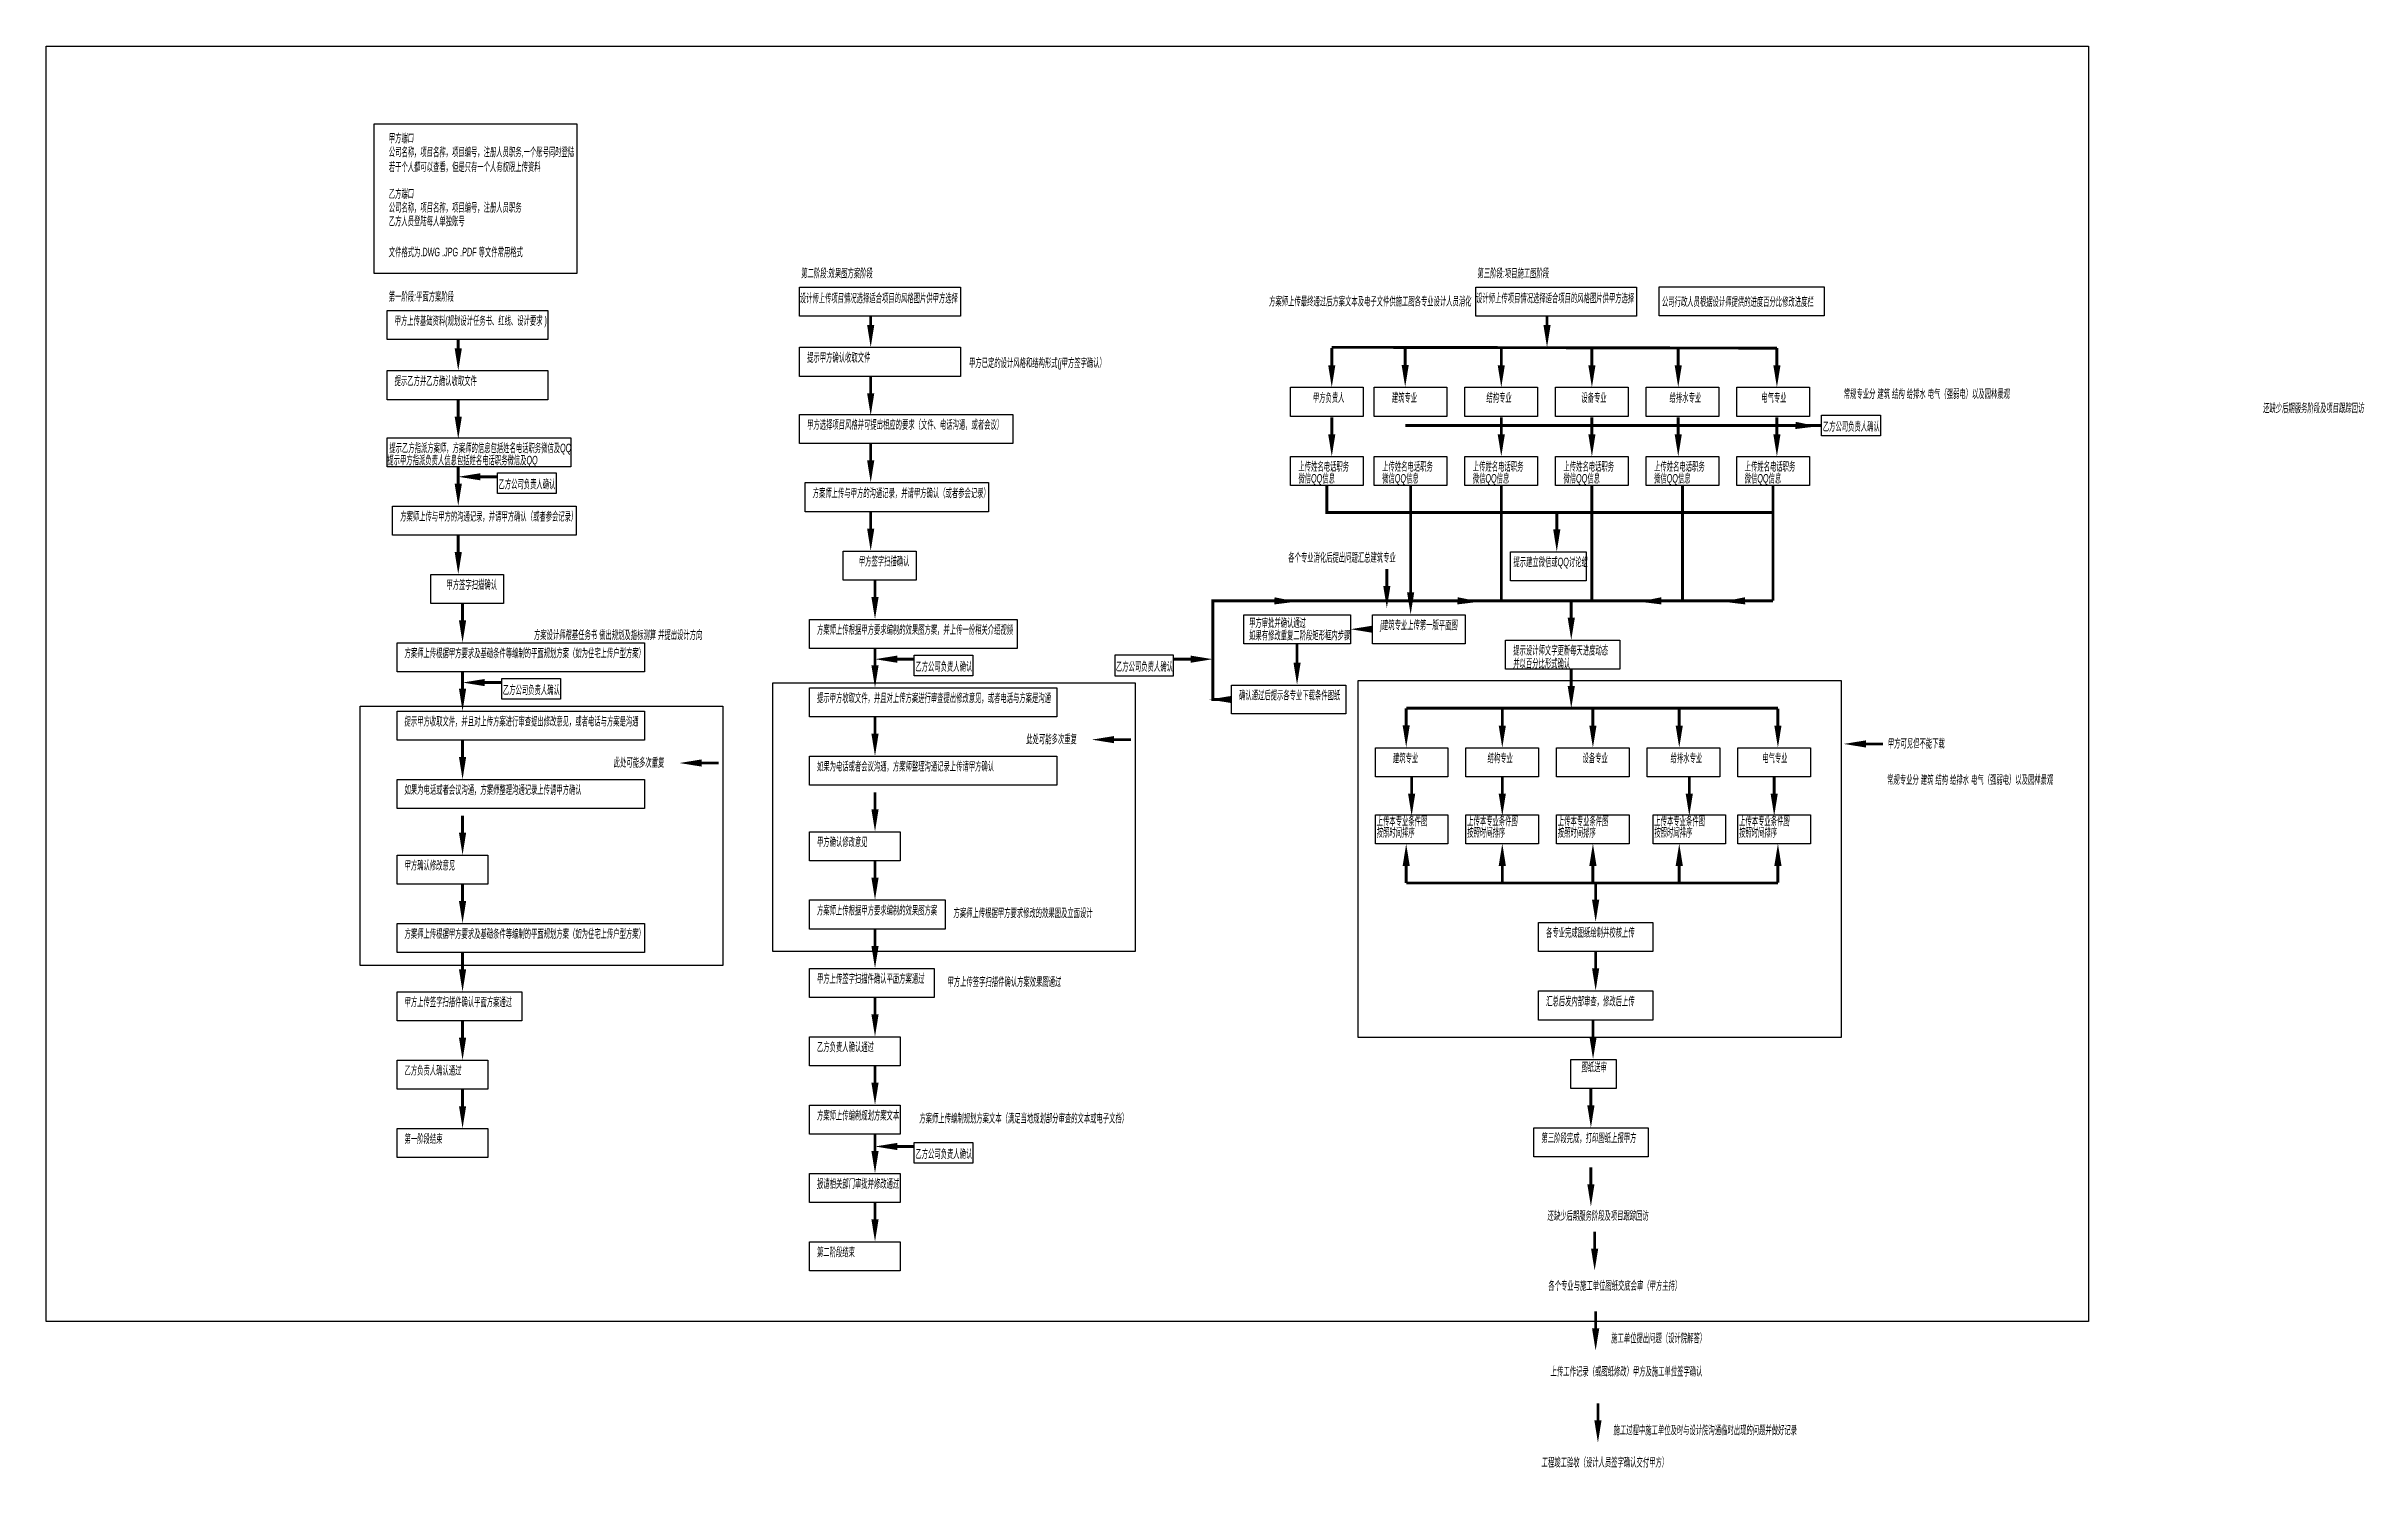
# Model space of a CAD drawing. Header units: millimetres. Extents: x 24872 to 41018, y 17548 to 27460.
import ezdxf

# ---------------------------------------------------------------- set-up
doc = ezdxf.new("R2010")
doc.units = ezdxf.units.MM
doc.layers.add('文字', color=3, linetype='Continuous')
doc.styles.get("Standard").update_dxf_attribs({"font": 'arial.ttf'})

msp = doc.modelspace()

# ---------------------------------------------------------------- linework, layer by layer
for points in [[(24872, 27460), (39113, 27460), (39113, 18567), (24872, 18567)], [(27159, 26919), (28572, 26919), (28572, 25875), (27159, 25875)], [(30125, 25781), (31246, 25781), (31246, 25579), (30125, 25579)], [(34841, 25781), (35962, 25781), (35962, 25579), (34841, 25579)], [(36118, 25783), (37269, 25783), (37269, 25580), (36118, 25580)], [(27249, 25618), (28370, 25618), (28370, 25416), (27249, 25416)], [(30125, 25361), (31246, 25361), (31246, 25158), (30125, 25158)], [(27249, 25198), (28370, 25198), (28370, 24995), (27249, 24995)], [(33548, 25082), (34055, 25082), (34055, 24879), (33548, 24879)], [(34132, 25082), (34639, 25082), (34639, 24879), (34132, 24879)], [(34764, 25082), (35271, 25082), (35271, 24879), (34764, 24879)], [(35396, 25082), (35903, 25082), (35903, 24879), (35396, 24879)], [(36028, 25082), (36535, 25082), (36535, 24879), (36028, 24879)], [(36660, 25082), (37167, 25082), (37167, 24879), (36660, 24879)], [(30125, 24893), (31612, 24893), (31612, 24691), (30125, 24691)], [(37252, 24887), (37662, 24887), (37662, 24743), (37252, 24743)], [(27249, 24730), (28529, 24730), (28529, 24528), (27249, 24528)], [(33548, 24600), (34055, 24600), (34055, 24397), (33548, 24397)], [(34132, 24600), (34639, 24600), (34639, 24397), (34132, 24397)], [(34764, 24600), (35271, 24600), (35271, 24397), (34764, 24397)], [(35396, 24600), (35903, 24600), (35903, 24397), (35396, 24397)], [(36028, 24600), (36535, 24600), (36535, 24397), (36028, 24397)], [(36660, 24600), (37167, 24600), (37167, 24397), (36660, 24397)], [(28018, 24486), (28428, 24486), (28428, 24341), (28018, 24341)], [(30164, 24417), (31443, 24417), (31443, 24214), (30164, 24214)], [(27287, 24254), (28567, 24254), (28567, 24051), (27287, 24051)], [(30430, 23940), (30937, 23940), (30937, 23738), (30430, 23738)], [(35082, 23935), (35609, 23935), (35609, 23733), (35082, 23733)], [(27554, 23777), (28061, 23777), (28061, 23575), (27554, 23575)], [(30194, 23463), (31643, 23463), (31643, 23261), (30194, 23261)], [(33222, 23496), (33967, 23496), (33967, 23294), (33222, 23294)], [(34121, 23496), (34766, 23496), (34766, 23294), (34121, 23294)], [(27318, 23300), (29044, 23300), (29044, 23098), (27318, 23098)], [(35048, 23319), (35845, 23319), (35845, 23116), (35048, 23116)], [(30924, 23214), (31334, 23214), (31334, 23070), (30924, 23070)], [(32733, 23214), (32323, 23214), (32323, 23070), (32733, 23070)], [(28048, 23051), (28458, 23051), (28458, 22907), (28048, 22907)], [(29938, 23022), (32465, 23022), (32465, 21148), (29938, 21148)], [(30194, 22987), (31920, 22987), (31920, 22784), (30194, 22784)], [(33137, 23006), (33933, 23006), (33933, 22804), (33137, 22804)], [(34020, 23037), (37388, 23037), (37388, 20548), (34020, 20548)], [(27062, 22859), (29589, 22859), (29589, 21050), (27062, 21050)], [(27318, 22824), (29044, 22824), (29044, 22621), (27318, 22621)], [(30194, 22510), (31920, 22510), (31920, 22308), (30194, 22308)], [(34140, 22569), (34646, 22569), (34646, 22366), (34140, 22366)], [(34772, 22569), (35278, 22569), (35278, 22366), (34772, 22366)], [(35404, 22569), (35910, 22569), (35910, 22366), (35404, 22366)], [(36035, 22569), (36542, 22569), (36542, 22366), (36035, 22366)], [(36667, 22569), (37174, 22569), (37174, 22366), (36667, 22366)], [(27318, 22347), (29044, 22347), (29044, 22145), (27318, 22145)], [(30194, 21983), (30827, 21983), (30827, 21781), (30194, 21781)], [(34140, 22100), (34646, 22100), (34646, 21898), (34140, 21898)], [(34772, 22100), (35278, 22100), (35278, 21898), (34772, 21898)], [(35404, 22100), (35910, 22100), (35910, 21898), (35404, 21898)], [(36076, 22100), (36582, 22100), (36582, 21898), (36076, 21898)], [(36667, 22100), (37174, 22100), (37174, 21898), (36667, 21898)], [(27318, 21820), (27951, 21820), (27951, 21618), (27318, 21618)], [(30194, 21507), (31140, 21507), (31140, 21304), (30194, 21304)], [(27318, 21343), (29044, 21343), (29044, 21141), (27318, 21141)], [(35278, 21351), (36074, 21351), (36074, 21148), (35278, 21148)], [(30194, 21030), (31064, 21030), (31064, 20827), (30194, 20827)], [(27318, 20867), (28188, 20867), (28188, 20664), (27318, 20664)], [(35278, 20873), (36074, 20873), (36074, 20670), (35278, 20670)], [(30194, 20553), (30827, 20553), (30827, 20351), (30194, 20351)], [(27318, 20390), (27951, 20390), (27951, 20188), (27318, 20188)], [(35504, 20395), (35819, 20395), (35819, 20192), (35504, 20192)], [(30194, 20077), (30827, 20077), (30827, 19874), (30194, 19874)], [(27318, 19914), (27951, 19914), (27951, 19711), (27318, 19711)], [(35245, 19919), (36042, 19919), (36042, 19717), (35245, 19717)], [(30924, 19816), (31334, 19816), (31334, 19671), (30924, 19671)], [(30194, 19600), (30827, 19600), (30827, 19398), (30194, 19398)], [(30194, 19123), (30827, 19123), (30827, 18921), (30194, 18921)]]:
    msp.add_lwpolyline(points, close=True)
for points in [[(30621, 25361, 0, 50, 0), (30621, 25516, 50, 50, 0)], [(35337, 25361, 0, 50, 0), (35337, 25516, 50, 50, 0)], [(27745, 25198, 0, 50, 0), (27745, 25353, 50, 50, 0)], [(33836, 25082, 0, 50, 0), (33836, 25236, 50, 50, 0)], [(34348, 25084, 0, 50, 0), (34348, 25238, 50, 50, 0)], [(35018, 25082, 0, 50, 0), (35018, 25236, 50, 50, 0)], [(35650, 25082, 0, 50, 0), (35650, 25236, 50, 50, 0)], [(36252, 25082, 0, 50, 0), (36252, 25236, 50, 50, 0)], [(36940, 25082, 0, 50, 0), (36940, 25236, 50, 50, 0)], [(30621, 24885, 0, 50, 0), (30621, 25040, 50, 50, 0)], [(27745, 24722, 0, 50, 0), (27745, 24877, 50, 50, 0)], [(33836, 24600, 0, 50, 0), (33836, 24754, 50, 50, 0)], [(35018, 24600, 0, 50, 0), (35018, 24754, 50, 50, 0)], [(35650, 24600, 0, 50, 0), (35650, 24754, 50, 50, 0)], [(36252, 24600, 0, 50, 0), (36252, 24754, 50, 50, 0)], [(36940, 24600, 0, 50, 0), (36940, 24754, 50, 50, 0)], [(37224, 24810, 0, 50, 0), (37070, 24816, 50, 50, 0)], [(30621, 24418, 0, 50, 0), (30621, 24572, 50, 50, 0)], [(27745, 24458, 0, 50, 0), (27900, 24458, 50, 50, 0)], [(27745, 24255, 0, 50, 0), (27745, 24409, 50, 50, 0)], [(30621, 23941, 0, 50, 0), (30621, 24096, 50, 50, 0)], [(35405, 23936, 0, 50, 0), (35405, 24091, 50, 50, 0)], [(27745, 23778, 0, 50, 0), (27745, 23933, 50, 50, 0)], [(30651, 23465, 0, 50, 0), (30651, 23619, 50, 50, 0)], [(33590, 23587, 0, 50, 0), (33436, 23593, 50, 50, 0)], [(34220, 23542, 0, 50, 0), (34220, 23697, 50, 50, 0)], [(34386, 23498, 0, 50, 0), (34386, 23652, 50, 50, 0)], [(34868, 23587, 0, 50, 0), (34713, 23593, 50, 50, 0)], [(35979, 23587, 0, 50, 0), (36134, 23593, 50, 50, 0)], [(36564, 23587, 0, 50, 0), (36718, 23593, 50, 50, 0)], [(27775, 23302, 0, 50, 0), (27775, 23456, 50, 50, 0)], [(33967, 23395, 0, 50, 0), (34121, 23395, 50, 50, 0)], [(35506, 23320, 0, 50, 0), (35506, 23475, 50, 50, 0)], [(30651, 23186, 0, 50, 0), (30806, 23186, 50, 50, 0)], [(30651, 22988, 0, 50, 0), (30651, 23143, 50, 50, 0)], [(33006, 23186, 0, 50, 0), (32851, 23186, 50, 50, 0)], [(33594, 23008, 0, 50, 0), (33594, 23162, 50, 50, 0)], [(27775, 23023, 0, 50, 0), (27930, 23023, 50, 50, 0)], [(27775, 22825, 0, 50, 0), (27775, 22980, 50, 50, 0)], [(32982, 22905, 0, 50, 0), (33137, 22905, 50, 50, 0)], [(35506, 22844, 0, 50, 0), (35506, 22998, 50, 50, 0)], [(30651, 22511, 0, 50, 0), (30651, 22666, 50, 50, 0)], [(32163, 22625, 0, 50, 0), (32318, 22625, 50, 50, 0)], [(34355, 22571, 0, 50, 0), (34355, 22725, 50, 50, 0)], [(35025, 22569, 0, 50, 0), (35025, 22723, 50, 50, 0)], [(35657, 22569, 0, 50, 0), (35657, 22723, 50, 50, 0)], [(36259, 22569, 0, 50, 0), (36259, 22723, 50, 50, 0)], [(36947, 22569, 0, 50, 0), (36947, 22723, 50, 50, 0)], [(37406, 22595, 0, 50, 0), (37561, 22595, 50, 50, 0)], [(27775, 22348, 0, 50, 0), (27775, 22503, 50, 50, 0)], [(29287, 22462, 0, 50, 0), (29442, 22462, 50, 50, 0)], [(30651, 21984, 0, 50, 0), (30651, 22139, 50, 50, 0)], [(34393, 22093, 0, 50, 0), (34393, 22248, 50, 50, 0)], [(35025, 22093, 0, 50, 0), (35025, 22248, 50, 50, 0)], [(36329, 22093, 0, 50, 0), (36329, 22248, 50, 50, 0)], [(36921, 22093, 0, 50, 0), (36921, 22248, 50, 50, 0)], [(27775, 21821, 0, 50, 0), (27775, 21976, 50, 50, 0)], [(34355, 21898, 0, 50, 0), (34355, 21743, 50, 50, 0)], [(35025, 21900, 0, 50, 0), (35025, 21745, 50, 50, 0)], [(35657, 21900, 0, 50, 0), (35657, 21745, 50, 50, 0)], [(36259, 21900, 0, 50, 0), (36259, 21745, 50, 50, 0)], [(36947, 21900, 0, 50, 0), (36947, 21745, 50, 50, 0)], [(30651, 21508, 0, 50, 0), (30651, 21662, 50, 50, 0)], [(27775, 21345, 0, 50, 0), (27775, 21499, 50, 50, 0)], [(35676, 21354, 0, 50, 0), (35676, 21508, 50, 50, 0)], [(30651, 21031, 0, 50, 0), (30651, 21186, 50, 50, 0)], [(27775, 20868, 0, 50, 0), (27775, 21023, 50, 50, 0)], [(35676, 20875, 0, 50, 0), (35676, 21030, 50, 50, 0)], [(30651, 20554, 0, 50, 0), (30651, 20709, 50, 50, 0)], [(27775, 20391, 0, 50, 0), (27775, 20546, 50, 50, 0)], [(35658, 20397, 0, 50, 0), (35658, 20552, 50, 50, 0)], [(30651, 20078, 0, 50, 0), (30651, 20232, 50, 50, 0)], [(27775, 19915, 0, 50, 0), (27775, 20069, 50, 50, 0)], [(35643, 19919, 0, 50, 0), (35643, 20074, 50, 50, 0)], [(30651, 19788, 0, 50, 0), (30806, 19788, 50, 50, 0)], [(30651, 19601, 0, 50, 0), (30651, 19756, 50, 50, 0)], [(35643, 19370, 0, 50, 0), (35643, 19525, 50, 50, 0)], [(30651, 19125, 0, 50, 0), (30651, 19279, 50, 50, 0)], [(35669, 18922, 0, 50, 0), (35669, 19076, 50, 50, 0)], [(35676, 18365, 0, 50, 0), (35676, 18519, 50, 50, 0)], [(35692, 17723, 0, 50, 0), (35692, 17878, 50, 50, 0)]]:
    msp.add_lwpolyline(points, format="xyseb")
at = {"const_width": 20}
for points in [[(30621, 25516), (30621, 25579)], [(35337, 25516), (35337, 25579)], [(27745, 25353), (27745, 25416)], [(33836, 25361), (36940, 25355)], [(33836, 25236), (33836, 25355)], [(34348, 25238), (34348, 25357)], [(35018, 25236), (35018, 25355)], [(35650, 25236), (35650, 25355)], [(36252, 25236), (36252, 25355)], [(36940, 25236), (36940, 25355)], [(30621, 25040), (30621, 25158)], [(27745, 24877), (27745, 24995)], [(33836, 24754), (33836, 24873)], [(35018, 24754), (35018, 24873)], [(35650, 24754), (35650, 24873)], [(36252, 24754), (36252, 24873)], [(36940, 24754), (36940, 24873)], [(34348, 24815), (37252, 24815)], [(30621, 24572), (30621, 24691)], [(27745, 24409), (27745, 24528)], [(27900, 24458), (28018, 24458)], [(33801, 24397), (33801, 24209), (36913, 24209), (36913, 24397)], [(34386, 24397), (34386, 23652)], [(35018, 24397), (35018, 23593)], [(35650, 24397), (35650, 23593)], [(36281, 24397), (36281, 23593)], [(30621, 24096), (30621, 24214)], [(35405, 24091), (35405, 24209)], [(36913, 24209), (36913, 23593)], [(27745, 23933), (27745, 24051)], [(30651, 23619), (30651, 23738)], [(34220, 23697), (34220, 23815)], [(27775, 23456), (27775, 23575)], [(33137, 22905), (33006, 22905), (33006, 23593), (34469, 23593)], [(34469, 23593), (36913, 23593)], [(35506, 23475), (35506, 23593)], [(30651, 23143), (30651, 23261)], [(33594, 23162), (33594, 23294)], [(27775, 22980), (27775, 23098)], [(30806, 23186), (30924, 23186)], [(32851, 23186), (32733, 23186)], [(35506, 22998), (35506, 23116)], [(27930, 23023), (28048, 23023)], [(30651, 22666), (30651, 22784)], [(34355, 22725), (34355, 22844)], [(34355, 22844), (36947, 22844)], [(35025, 22723), (35025, 22842)], [(35657, 22723), (35657, 22842)], [(36259, 22723), (36259, 22842)], [(36947, 22723), (36947, 22842)], [(27775, 22503), (27775, 22621)], [(32318, 22625), (32436, 22625)], [(37561, 22595), (37679, 22595)], [(29442, 22462), (29560, 22462)], [(34393, 22248), (34393, 22366)], [(35025, 22248), (35025, 22366)], [(36329, 22248), (36329, 22366)], [(36921, 22248), (36921, 22366)], [(30651, 22139), (30651, 22257)], [(27775, 21976), (27775, 22094)], [(30651, 21662), (30651, 21781)], [(34355, 21743), (34355, 21625)], [(34355, 21625), (36947, 21625)], [(35025, 21745), (35025, 21627)], [(35657, 21745), (35657, 21627)], [(35676, 21508), (35676, 21627)], [(36259, 21745), (36259, 21627)], [(36947, 21745), (36947, 21627)], [(27775, 21499), (27775, 21618)], [(30651, 21186), (30651, 21304)], [(27775, 21023), (27775, 21141)], [(35676, 21030), (35676, 21148)], [(30651, 20709), (30651, 20827)], [(27775, 20546), (27775, 20664)], [(35658, 20552), (35658, 20670)], [(30651, 20232), (30651, 20351)], [(27775, 20069), (27775, 20188)], [(35643, 20074), (35643, 20192)], [(30651, 19756), (30651, 19874)], [(30806, 19788), (30924, 19788)], [(35643, 19525), (35643, 19643)], [(30651, 19279), (30651, 19398)], [(35669, 19076), (35669, 19195)], [(35676, 18519), (35676, 18638)], [(35692, 17878), (35692, 17996)]]:
    msp.add_lwpolyline(points, dxfattribs=at)

# ---------------------------------------------------------------- texts
at = {"layer": '文字', "color": 7, "oblique": 3, "width": 0.525}
for s, p in [('甲方端口', (27259, 26789)), ('若干个人都可以查看，但是只有一个人有权限上传资料', (27259, 26589)), ('公司名称，项目名称，项目编号，注册人员职务,一个账号同时登陆', (27259, 26693)), ('乙方端口', (27259, 26402)), ('公司名称，项目名称，项目编号，注册人员职务', (27259, 26306)), ('乙方人员登陆每人单独账号', (27259, 26211)), ('文件格式为.DWG .JPG .PDF 等文件常用格式', (27259, 25995)), ('第二阶段:效果图方案阶段', (30135, 25848)), ('第三阶段:项目施工图阶段', (34851, 25848)), ('第一阶段:平面方案阶段', (27259, 25685)), ('设计师上传项目情况选择适合项目的风格图片供甲方选择', (30125, 25674)), ('设计师上传项目情况选择适合项目的风格图片供甲方选择', (34841, 25674)), ('公司行政人员根据设计师提供的进度百分比修改进度栏', (36137, 25649)), ('甲方上传基础资料(规划设计任务书、红线、设计要求 )', (27300, 25517)), ('提示甲方确认收取文件', (30176, 25260)), ('提示乙方并乙方确认收取文件', (27300, 25097)), ('甲方负责人', (33703, 24980)), ('建筑专业', (34253, 24980)), ('结构专业', (34913, 24980)), ('设备专业', (35575, 24980)), ('给排水专业', (36190, 24980)), ('电气专业', (36829, 24980)), ('甲方选择项目风格并可提出相应的要求（文件、电话沟通，或者会议）', (30176, 24792)), ('乙方公司负责人确认', (37259, 24779)), ('提示甲方指派负责人信息包括姓名电话职务微信及QQ', (27249, 24544)), ('提示乙方指派方案师，方案师的信息包括姓名电话职务微信及QQ', (27263, 24629)), ('上传姓名电话职务', (33602, 24500)), ('上传姓名电话职务', (34186, 24500)), ('上传姓名电话职务', (34818, 24500)), ('上传姓名电话职务', (35450, 24500)), ('上传姓名电话职务', (36082, 24500)), ('上传姓名电话职务', (36714, 24500)), ('乙方公司负责人确认', (28024, 24377)), ('方案师上传与甲方的沟通记录，并请甲方确认（或者参会记录）', (30215, 24315)), ('微信QQ信息 ', (33602, 24417)), ('微信QQ信息 ', (34186, 24417)), ('微信QQ信息 ', (34818, 24417)), ('微信QQ信息 ', (35450, 24417)), ('微信QQ信息 ', (36082, 24417)), ('微信QQ信息 ', (36714, 24417)), ('方案师上传与甲方的沟通记录，并请甲方确认（或者参会记录）', (27339, 24152)), ('                       甲方签字扫描确认', (30215, 23839)), ('提示建立微信或QQ讨论组', (35101, 23834)), ('                       甲方签字扫描确认', (27339, 23676)), ('方案师上传根据甲方要求编制的效果图方案，并上传一份相关介绍视频', (30245, 23362)), ('甲方审批并确认通过', (33258, 23410)), ('j建筑专业上传第一版平面图', (34173, 23395)), ('方案师上传根据甲方要求及基础条件等编制的平面规划方案（如为住宅上传户型方案）', (27369, 23199)), ('如果有修改重复二阶段矩形框内步骤', (33258, 23323)), ('提示设计师文字更新每天进度动态', (35100, 23218)), ('乙方公司负责人确认', (30931, 23105)), ('乙方公司负责人确认', (32330, 23105)), ('并以百分比形式确认', (35100, 23127)), ('乙方公司负责人确认', (28055, 22942)), ('提示甲方收取文件，并且对上传方案进行审查提出修改意见，或者电话与方案是沟通', (30245, 22886)), ('确认通过后提示各专业下载条件图纸', (33188, 22905)), ('提示甲方收取文件，并且对上传方案进行审查提出修改意见，或者电话与方案是沟通', (27369, 22723)), ('此处可能多次重复', (31704, 22599)), ('甲方可见但不能下载', (37712, 22569)), ('此处可能多次重复', (28828, 22436)), ('如果为电话或者会议沟通，方案师整理沟通记录上传请甲方确认', (30245, 22409)), ('建筑专业', (34261, 22467)), ('结构专业', (34921, 22467)), ('设备专业', (35583, 22467)), ('给排水专业', (36197, 22467)), ('电气专业', (36836, 22467)), ('如果为电话或者会议沟通，方案师整理沟通记录上传请甲方确认', (27369, 22246)), ('上传本专业条件图', (34148, 22028)), ('按照时间排序', (34148, 21948)), ('上传本专业条件图', (34779, 22028)), ('按照时间排序', (34779, 21948)), ('上传本专业条件图', (35411, 22028)), ('按照时间排序', (35411, 21948)), ('上传本专业条件图', (36084, 22028)), ('按照时间排序', (36084, 21948)), ('上传本专业条件图', (36675, 22028)), ('按照时间排序', (36675, 21948)), ('甲方确认修改意见', (30245, 21882)), ('甲方确认修改意见', (27369, 21719)), ('方案师上传根据甲方要求编制的效果图方案', (30245, 21405)), ('方案师上传根据甲方要求及基础条件等编制的平面规划方案（如为住宅上传户型方案）', (27369, 21242)), ('各专业完成图纸绘制并校核上传', (35329, 21250)), ('甲方上传签字扫描件确认平面方案通过', (30245, 20929)), ('甲方上传签字扫描件确认平面方案通过', (27369, 20766)), ('汇总后发内部审查，修改后上传', (35329, 20771)), ('乙方负责人确认通过', (30245, 20452)), ('乙方负责人确认通过', (27369, 20289)), ('图纸送审', (35576, 20312)), ('方案师上传编制规划方案文本', (30245, 19975)), ('第一阶段结束', (27369, 19812)), ('第三阶段完成，打印图纸上报甲方', (35297, 19818)), ('乙方公司负责人确认', (30931, 19707)), ('报请相关部门审批并修改通过', (30245, 19499)), ('第二阶段结束', (30245, 19022))]:
    msp.add_text(s, height=60, dxfattribs=at).set_placement(p)
at = {"layer": '文字', "color": 1, "oblique": 3, "width": 0.525}
for s, p in [('方案师上传最终通过后方案文本及电子文件供施工图各专业设计人员消化', (33398, 25652)), ('甲方已定的设计风格和结构形式(j甲方签字确认）', (31305, 25223)), ('常规专业分 建筑 结构 给排水 电气（强弱电）以及园林景观', (37405, 25007)), ('还缺少后期服务阶段及项目跟踪回访', (40329, 24908)), ('各个专业消化后提出问题汇总建筑专业', (33531, 23865)), ('方案设计师根基任务书 做出规划及指标测算 并提出设计方向', (28271, 23326)), ('常规专业分 建筑 结构 给排水 电气（强弱电）以及园林景观', (37707, 22316)), ('方案师上传根据甲方要求修改的效果图及立面设计', (31197, 21387)), ('甲方上传签字扫描件确认方案效果图通过', (31155, 20907)), ('方案师上传编制规划方案文本（满足当地规划部分审查的文本或电子文档）', (30959, 19955)), ('还缺少后期服务阶段及项目跟踪回访', (35339, 19276)), ('各个专业与施工单位图纸交底会审（甲方主持）', (35345, 18788)), ('施工单位提出问题（设计院解答）', (35783, 18422)), ('上传工作记录（或图纸修改）甲方及施工单位签字确认', (35361, 18190)), ('施工过程中施工单位及时与设计院沟通临时出现的问题并做好记录', (35800, 17781)), ('工程竣工验收（设计人员签字确认交付甲方）', (35298, 17556))]:
    msp.add_text(s, height=60, dxfattribs=at).set_placement(p)

doc.saveas('drawing.dxf')
